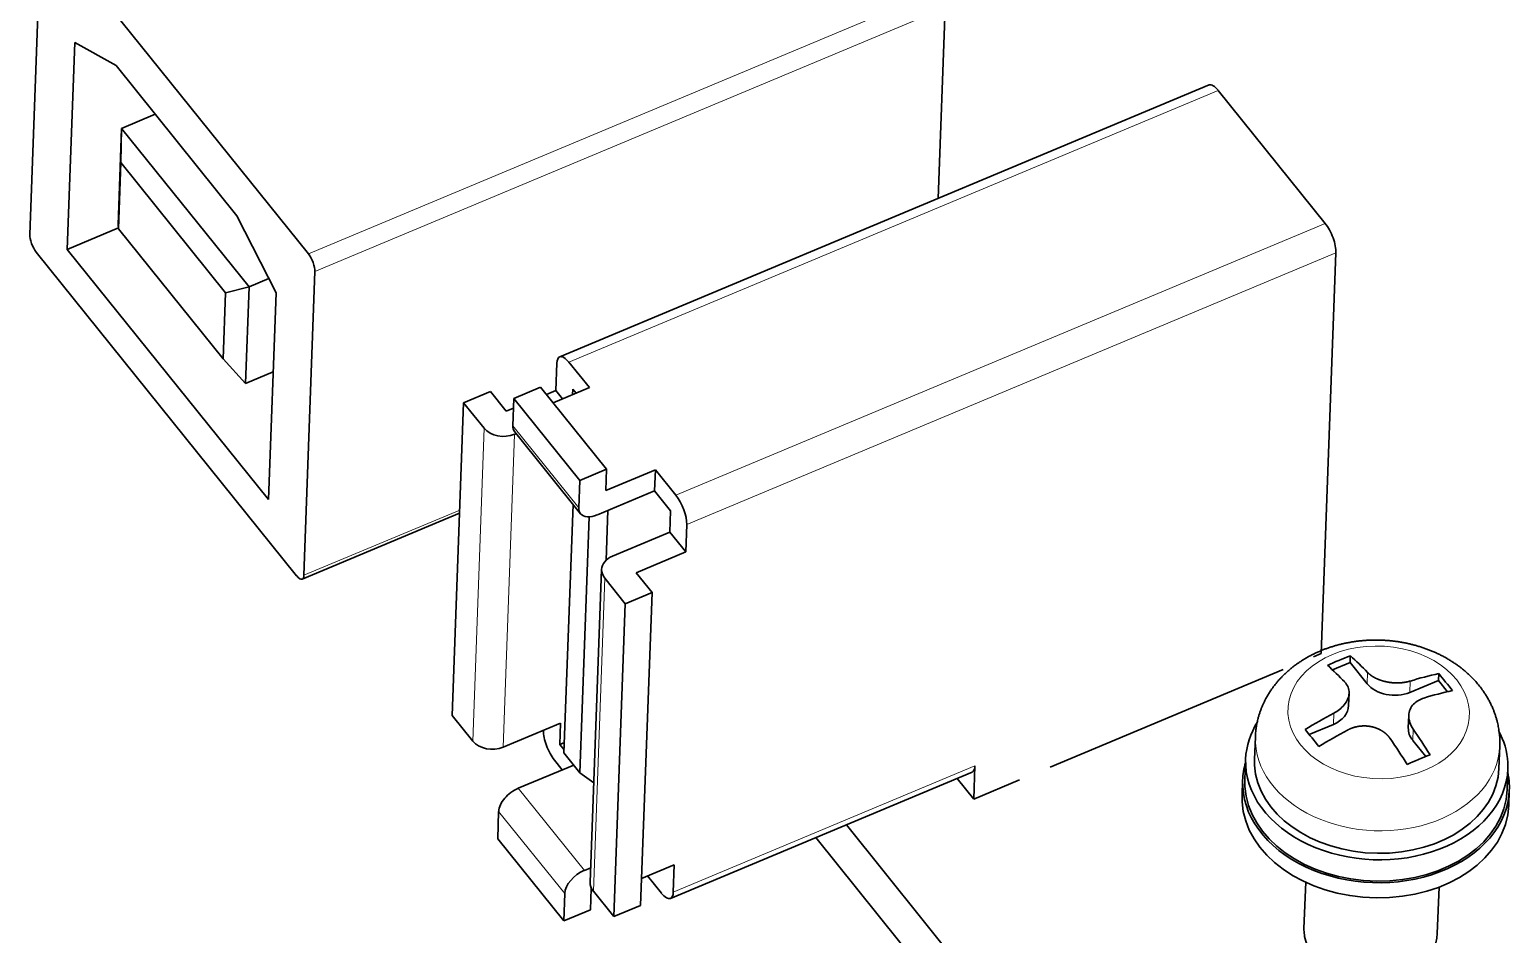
# Model space of a CAD drawing. Extents: x 23 to 417, y 3 to 294.
# Drawn here: x 315.22 to 321.88, y 65.17 to 69.24 of the extents above; entities that cross this region are included whole.
import ezdxf

# ---------------------------------------------------------------- set-up
doc = ezdxf.new("R2010")
doc.units = 0
doc.layers.get('0').update_dxf_attribs({"lineweight": 13})

# ---------------------------------------------------------------- blocks, each defined once
blk = doc.blocks.new('BLOCK4671')
at = {"color": 7, "lineweight": 35, "ltscale": 0.170767}
for p, q in [((-18.666, -66.774), (-18.416, -59.948)), ((-12.254, -67.609), (-12.504, -74.435))]:
    blk.add_line(p, q, dxfattribs=at)
at = {"color": 7, "lineweight": 35, "ltscale": 0.233549}
for p, q in [((-18.255, -59.934), (-12.4, -67.213)), ((-12.665, -74.449), (-18.52, -67.17))]:
    blk.add_line(p, q, dxfattribs=at)
at = {"color": 7, "lineweight": 13, "ltscale": 0.383996}
for p, q in [((-12.4, -67.213), (1.769, -61.284)), ((-12.254, -67.609), (1.915, -61.679))]:
    blk.add_line(p, q, dxfattribs=at)
at = {"color": 7, "lineweight": 35, "ltscale": 0.107197}
blk.add_line((1.759, -65.964), (1.915, -61.679), dxfattribs=at)
at = {"color": 7, "lineweight": 35, "ltscale": 0.116371}
for p, q in [((-17.822, -67.109), (-17.652, -62.458)), ((-13.127, -68.083), (-13.297, -72.734))]:
    blk.add_line(p, q, dxfattribs=at)
at = {"color": 7, "lineweight": 35, "ltscale": 0.026634}
blk.add_line((-17.652, -62.458), (-16.723, -62.98), dxfattribs=at)
at = {"color": 7, "lineweight": 35, "ltscale": 0.108167}
blk.add_line((-16.723, -62.98), (-14.011, -66.352), dxfattribs=at)
at = {"color": 7, "lineweight": 35, "ltscale": 0.395632}
blk.add_line((-6.749, -69.525), (7.85, -63.415), dxfattribs=at)
at = {"color": 7, "lineweight": 13, "ltscale": 0.395632}
for p, q in [((-6.543, -69.645), (8.055, -63.535)), ((-4.138, -72.635), (10.461, -66.526)), ((-3.894, -73.295), (10.704, -67.185))]:
    blk.add_line(p, q, dxfattribs=at)
at = {"color": 7, "lineweight": 35, "ltscale": 0.095951}
blk.add_line((10.461, -66.526), (8.055, -63.535), dxfattribs=at)
at = {"color": 7, "lineweight": 35, "ltscale": 0.020532}
blk.add_line((-16.602, -64.389), (-15.845, -64.072), dxfattribs=at)
at = {"color": 7, "lineweight": 35, "ltscale": 0.054304}
for p, q in [((-16.602, -64.389), (-16.682, -66.56)), ((-13.736, -67.952), (-13.816, -70.123))]:
    blk.add_line(p, q, dxfattribs=at)
at = {"color": 7, "lineweight": 35, "ltscale": 0.019185}
blk.add_line((-16.602, -64.389), (-16.617, -65.156), dxfattribs=at)
at = {"color": 7, "lineweight": 35, "ltscale": 0.114325}
blk.add_line((-13.736, -67.952), (-16.602, -64.389), dxfattribs=at)
at = {"color": 7, "lineweight": 35, "ltscale": 0.037227}
for p, q in [((-16.617, -65.156), (-16.671, -66.645)), ((-14.262, -68.083), (-14.317, -69.572))]:
    blk.add_line(p, q, dxfattribs=at)
at = {"color": 7, "lineweight": 35, "ltscale": 0.09391}
for p, q in [((-14.262, -68.083), (-16.617, -65.156)), ((-14.317, -69.572), (-16.671, -66.645))]:
    blk.add_line(p, q, dxfattribs=at)
at = {"color": 7, "lineweight": 35, "ltscale": 0.048598}
blk.add_line((-14.011, -66.352), (-13.127, -68.083), dxfattribs=at)
at = {"color": 7, "lineweight": 35, "ltscale": 0.031133}
blk.add_line((-17.822, -67.109), (-16.673, -66.629), dxfattribs=at)
at = {"color": 7, "lineweight": 35, "ltscale": 0.002134}
blk.add_line((-16.682, -66.56), (-16.671, -66.645), dxfattribs=at)
at = {"color": 7, "lineweight": 35, "ltscale": 0.18047}
blk.add_line((-17.822, -67.109), (-13.297, -72.734), dxfattribs=at)
at = {"color": 7, "lineweight": 35, "ltscale": 0.225413}
blk.add_line((10.374, -76.196), (10.704, -67.185), dxfattribs=at)
at = {"color": 7, "lineweight": 35, "ltscale": 0.012115}
blk.add_line((-13.736, -67.952), (-13.289, -67.765), dxfattribs=at)
at = {"color": 7, "lineweight": 35, "ltscale": 0.013552}
blk.add_line((-13.736, -67.952), (-14.262, -68.083), dxfattribs=at)
at = {"color": 7, "lineweight": 35, "ltscale": 0.01863}
blk.add_line((-13.816, -70.123), (-14.317, -69.572), dxfattribs=at)
at = {"color": 7, "lineweight": 35, "ltscale": 0.016896}
blk.add_line((-13.816, -70.123), (-13.192, -69.862), dxfattribs=at)
at = {"color": 7, "lineweight": 35, "ltscale": 0.015369}
for p, q in [((-6.834, -70.282), (-6.812, -69.668)), ((-7.783, -70.458), (-7.805, -71.073)), ((-6.321, -72.918), (-6.298, -72.303)), ((-3.894, -73.295), (-3.917, -73.909)), ((-8.123, -79.742), (-8.145, -80.356)), ((-4.174, -80.94), (-4.197, -81.554)), ((-6.661, -82.201), (-6.638, -81.587))]:
    blk.add_line(p, q, dxfattribs=at)
at = {"color": 7, "lineweight": 35, "ltscale": 0.018374}
for p, q in [((-6.543, -69.645), (-6.083, -70.217)), ((-8.449, -71.128), (-8.91, -70.555)), ((-4.598, -72.063), (-4.138, -72.635)), ((-5.276, -75.073), (-5.737, -74.501)), ((-9.167, -77.586), (-8.707, -78.159)), ((-5.994, -81.531), (-5.534, -82.104))]:
    blk.add_line(p, q, dxfattribs=at)
at = {"color": 7, "lineweight": 35, "ltscale": 0.016291}
for p, q in [((-7.783, -70.458), (-7.182, -70.207)), ((-8.91, -70.555), (-8.309, -70.304)), ((-6.298, -72.303), (-5.697, -72.052)), ((-5.276, -75.073), (-4.675, -74.822)), ((-5.534, -82.104), (-4.932, -81.853)), ((-6.661, -82.201), (-6.06, -81.95))]:
    blk.add_line(p, q, dxfattribs=at)
at = {"color": 7, "lineweight": 35, "ltscale": 0.059204}
for p, q in [((-5.697, -72.052), (-7.182, -70.207)), ((-6.298, -72.303), (-7.783, -70.458)), ((-6.281, -73.052), (-7.765, -71.206)), ((-8.145, -80.356), (-6.661, -82.201))]:
    blk.add_line(p, q, dxfattribs=at)
at = {"color": 7, "lineweight": 35, "ltscale": 0.014291}
for p, q in [((-7.951, -70.749), (-8.309, -70.304)), ((-4.258, -72.986), (-4.616, -72.54)), ((-3.917, -73.909), (-4.275, -73.464)), ((-4.675, -74.822), (-5.033, -74.376)), ((-6.654, -78.428), (-6.296, -78.873))]:
    blk.add_line(p, q, dxfattribs=at)
at = {"color": 7, "lineweight": 35, "ltscale": 0.005811}
blk.add_line((-7.049, -70.372), (-6.834, -70.282), dxfattribs=at)
at = {"color": 7, "lineweight": 35, "ltscale": 0.022107}
blk.add_line((-6.898, -70.559), (-6.083, -70.217), dxfattribs=at)
at = {"color": 7, "lineweight": 35, "ltscale": 0.005994}
blk.add_line((-6.684, -70.469), (-6.834, -70.282), dxfattribs=at)
at = {"color": 7, "lineweight": 35, "ltscale": 0.003172}
blk.add_line((-6.458, -70.25), (-6.463, -70.376), dxfattribs=at)
at = {"color": 7, "lineweight": 35, "ltscale": 0.002997}
blk.add_line((-6.383, -70.343), (-6.458, -70.25), dxfattribs=at)
at = {"color": 7, "lineweight": 35, "ltscale": 0.17589}
for p, q in [((-8.91, -70.555), (-9.167, -77.586)), ((-5.807, -74.303), (-6.064, -81.333)), ((-4.932, -81.853), (-4.675, -74.822)), ((-5.534, -82.104), (-5.276, -75.073))]:
    blk.add_line(p, q, dxfattribs=at)
at = {"color": 7, "lineweight": 35, "ltscale": 0.004328}
blk.add_line((-7.951, -70.749), (-7.791, -70.682), dxfattribs=at)
at = {"color": 7, "lineweight": 13, "ltscale": 0.17589}
for p, q in [((-8.449, -71.128), (-8.707, -78.159)), ((-7.764, -71.267), (-8.022, -78.297)), ((-5.737, -74.501), (-5.994, -81.531))]:
    blk.add_line(p, q, dxfattribs=at)
at = {"color": 7, "lineweight": 13, "ltscale": 0.059204}
for p, q in [((-6.321, -72.918), (-7.805, -71.073)), ((-6.196, -81.066), (-7.681, -79.221)), ((-6.638, -81.587), (-8.123, -79.742))]:
    blk.add_line(p, q, dxfattribs=at)
at = {"color": 7, "lineweight": 35, "ltscale": 0.000956916}
blk.add_line((-7.764, -71.267), (-7.729, -71.252), dxfattribs=at)
at = {"color": 7, "lineweight": 35, "ltscale": 0.011954}
for p, q in [((-5.715, -72.53), (-5.697, -72.052)), ((-4.616, -72.54), (-4.598, -72.063)), ((-4.275, -73.464), (-4.258, -72.986)), ((-6.733, -77.758), (-6.751, -78.236)), ((-6.06, -81.95), (-6.042, -81.472))]:
    blk.add_line(p, q, dxfattribs=at)
at = {"color": 7, "lineweight": 35, "ltscale": 0.030254}
for p, q in [((-5.715, -72.53), (-4.598, -72.063)), ((-5.033, -74.376), (-3.917, -73.909))]:
    blk.add_line(p, q, dxfattribs=at)
at = {"color": 7, "lineweight": 35, "ltscale": 0.139733}
blk.add_line((-6.45, -72.842), (-6.654, -78.428), dxfattribs=at)
at = {"color": 7, "lineweight": 35, "ltscale": 0.034909}
for p, q in [((-5.904, -73.079), (-4.616, -72.54)), ((-5.563, -74.003), (-4.275, -73.464)), ((-8.022, -78.297), (-6.733, -77.758))]:
    blk.add_line(p, q, dxfattribs=at)
at = {"color": 7, "lineweight": 35, "ltscale": 0.095947}
blk.add_line((-12.541, -74.521), (-9.001, -73.039), dxfattribs=at)
at = {"color": 7, "lineweight": 13, "ltscale": 0.094995}
blk.add_line((-12.504, -74.435), (-8.998, -72.968), dxfattribs=at)
at = {"color": 7, "lineweight": 35, "ltscale": 0.143834}
blk.add_line((-6.296, -78.873), (-6.085, -73.123), dxfattribs=at)
at = {"color": 7, "lineweight": 35, "ltscale": 0.027883}
blk.add_line((-5.707, -74.094), (-5.666, -72.98), dxfattribs=at)
at = {"color": 7, "lineweight": 35, "ltscale": 0.004654}
blk.add_line((10.202, -76.268), (10.374, -76.196), dxfattribs=at)
at = {"color": 7, "lineweight": 35, "ltscale": 0.141962}
blk.add_line((4.277, -78.747), (9.515, -76.555), dxfattribs=at)
at = {"color": 7, "lineweight": 35, "ltscale": 0.000243426}
blk.add_line((-7.114, -77.927), (-7.114, -77.918), dxfattribs=at)
at = {"color": 7, "lineweight": 35, "ltscale": 0.002856}
blk.add_line((-6.646, -78.192), (-6.751, -78.236), dxfattribs=at)
at = {"color": 7, "lineweight": 35, "ltscale": 0.003958}
blk.add_line((-6.751, -78.236), (-6.652, -78.36), dxfattribs=at)
at = {"color": 7, "lineweight": 35, "ltscale": 0.033749}
blk.add_line((-7.681, -79.221), (-6.435, -78.7), dxfattribs=at)
at = {"color": 7, "lineweight": 35, "ltscale": 0.00708}
blk.add_line((-6.693, -78.807), (-6.871, -78.587), dxfattribs=at)
at = {"color": 7, "lineweight": 35, "ltscale": 0.183852}
blk.add_line((-4.26, -81.697), (2.524, -78.858), dxfattribs=at)
at = {"color": 7, "lineweight": 13, "ltscale": 0.183852}
blk.add_line((-4.197, -81.554), (2.587, -78.715), dxfattribs=at)
at = {"color": 7, "lineweight": 35, "ltscale": 0.018784}
blk.add_line((2.587, -78.715), (2.56, -79.466), dxfattribs=at)
at = {"color": 7, "lineweight": 35, "ltscale": 0.009622}
blk.add_line((-6.296, -78.873), (-5.983, -79.096), dxfattribs=at)
at = {"color": 7, "lineweight": 35, "ltscale": 0.014945}
blk.add_line((2.185, -79), (2.56, -79.466), dxfattribs=at)
at = {"color": 7, "lineweight": 35, "ltscale": 0.027927}
blk.add_line((2.56, -79.466), (3.59, -79.035), dxfattribs=at)
at = {"color": 7, "lineweight": 35, "ltscale": 0.453742}
blk.add_line((11.07, -94.185), (-0.305, -80.042), dxfattribs=at)
at = {"color": 7, "lineweight": 35, "ltscale": 0.479557}
blk.add_line((11.03, -95.277), (-0.993, -80.33), dxfattribs=at)
at = {"color": 7, "lineweight": 35, "ltscale": 0.003903}
blk.add_line((-6.196, -81.066), (-6.052, -81.006), dxfattribs=at)
at = {"color": 7, "lineweight": 35, "ltscale": 0.019945}
blk.add_line((-4.91, -81.248), (-4.174, -80.94), dxfattribs=at)
at = {"color": 7, "lineweight": 35, "ltscale": 0.01238}
blk.add_line((-4.465, -81.577), (-4.776, -81.192), dxfattribs=at)
at = {"color": 7, "lineweight": 35}
for centre, major_axis, ratio, start_param, end_param in [((8.043, -63.876), (0.193, -0.461), 0.365278, 2.239593, 3.141631), ((10.448, -66.867), (0.193, -0.461), 0.365278, 0.668796, 2.239593), ((-18.512, -66.965), (-0.116, 0.277), 0.365278, 0.668796, 2.239593), ((-12.407, -67.418), (-0.116, 0.277), 0.365278, 3.810389, 5.381185), ((-6.556, -69.986), (-0.193, 0.461), 0.365278, 0.000039, 0.668796), ((-6.556, -69.986), (-0.193, 0.461), 0.365278, 5.381185, 6.283224), ((-8.02, -70.948), (-0.5, 0.018), 0.730354, 0.564224, 2.13502), ((-7.376, -70.893), (-0.39, -0.313), 0.577196, 5.819427, 6.283231), ((-4.15, -72.977), (-0.193, 0.461), 0.365278, 3.810389, 5.381185), ((-5.892, -72.738), (0.39, 0.313), 0.577196, 2.677834, 3.141638), ((-5.892, -72.738), (0.39, 0.313), 0.577196, 3.141638, 4.24863), ((-5.307, -74.321), (-0.5, 0.018), 0.730354, 5.276613, 6.283206), ((-12.657, -74.244), (-0.116, 0.277), 0.365278, 2.239593, 3.141631), ((-12.657, -74.244), (-0.116, 0.277), 0.365278, 3.141631, 3.810389), ((-5.307, -74.321), (-0.5, 0.018), 0.730354, 0.00002, 0.564224), ((-8.277, -77.979), (0.5, -0.018), 0.730354, 3.705817, 5.276613), ((-6.858, -78.245), (-0.193, 0.461), 0.365278, 0.668796, 2.239593), ((2.331, -78.397), (0.193, -0.461), 0.365278, 0.000039, 0.668796), ((-7.693, -79.562), (-0.39, -0.313), 0.577196, 4.24863, 5.819427), ((-6.209, -81.407), (0.39, 0.313), 0.577196, 1.107038, 2.677834), ((-5.565, -81.352), (0.5, -0.018), 0.730354, 3.141613, 3.705817), ((-4.453, -81.236), (-0.193, 0.461), 0.365278, 2.239593, 3.141631), ((-4.453, -81.236), (-0.193, 0.461), 0.365278, 3.141631, 3.810389)]:
    blk.add_ellipse(centre, major_axis=major_axis, ratio=ratio, start_param=start_param, end_param=end_param, dxfattribs=at)
blk = doc.blocks.new('BLOCK4690')
at = {"color": 7, "lineweight": 35, "ltscale": 0.010782}
blk.add_line((10.518, -86.827), (10.12, -86.993), dxfattribs=at)
at = {"color": 7, "lineweight": 35, "ltscale": 0.003776}
blk.add_line((10.518, -86.827), (10.523, -86.676), dxfattribs=at)
at = {"color": 7, "lineweight": 35, "ltscale": 0.015311}
blk.add_line((10.518, -86.827), (10.902, -87.304), dxfattribs=at)
at = {"color": 7, "lineweight": 13, "ltscale": 0.006348}
for p, q in [((10.902, -87.304), (10.911, -87.05)), ((11.861, -87.498), (11.87, -87.244)), ((10.144, -88.217), (10.153, -87.963)), ((11.925, -88.577), (11.935, -88.323))]:
    blk.add_line(p, q, dxfattribs=at)
at = {"color": 7, "lineweight": 35, "ltscale": 0.003775}
blk.add_line((12.505, -87.228), (12.511, -87.077), dxfattribs=at)
at = {"color": 7, "lineweight": 35, "ltscale": 0.017455}
blk.add_line((12.505, -87.228), (11.861, -87.498), dxfattribs=at)
at = {"color": 7, "lineweight": 35, "ltscale": 0.008175}
blk.add_line((12.505, -87.228), (12.71, -87.483), dxfattribs=at)
at = {"color": 7, "lineweight": 35, "ltscale": 0.007001}
blk.add_line((10.495, -87.517), (10.485, -87.797), dxfattribs=at)
at = {"color": 7, "lineweight": 35, "ltscale": 0.007003}
blk.add_line((11.837, -88.019), (11.827, -88.299), dxfattribs=at)
at = {"color": 7, "lineweight": 35, "ltscale": 0.012622}
for p, q in [((8.388, -88.501), (8.369, -89.005)), ((13.884, -88.702), (13.865, -89.207))]:
    blk.add_line(p, q, dxfattribs=at)
at = {"color": 7, "lineweight": 35, "ltscale": 0.014817}
blk.add_line((10.144, -88.217), (9.597, -88.445), dxfattribs=at)
at = {"color": 7, "lineweight": 35, "ltscale": 0.011679}
blk.add_line((11.925, -88.577), (12.218, -88.941), dxfattribs=at)
at = {"color": 7, "lineweight": 35, "ltscale": 0.011954}
for p, q in [((8.169, -88.998), (8.152, -89.476)), ((14.065, -89.214), (14.048, -89.692))]:
    blk.add_line(p, q, dxfattribs=at)
at = {"color": 7, "lineweight": 35, "ltscale": 0.008538}
for p, q in [((8.102, -89.474), (8.089, -89.815)), ((14.098, -89.694), (14.085, -90.035))]:
    blk.add_line(p, q, dxfattribs=at)
at = {"color": 7, "lineweight": 35, "ltscale": 0.025992}
for p, q in [((9.519, -91.767), (9.481, -92.806)), ((12.517, -91.876), (12.479, -92.915))]:
    blk.add_line(p, q, dxfattribs=at)
at = {"color": 7, "lineweight": 35}
for centre, radius, start, end in [((13.921, -95.516), 9.471, 111.0225, 114.4018), ((6.07, -91.672), 6.693, 43.6729, 48.288), ((5.555, -91.887), 6.693, 43.6729, 48.288), ((14.165, -94.739), 7.838, 102.1822, 107.0202), ((4.795, -93.597), 10.101, 37.4171, 40.1965), ((10.156, -87.507), 0.34, 358.2673, 45.0784), ((14.472, -95.121), 7.838, 102.1822, 107.0202), ((9.803, -87.278), 0.769, 297.1022, 319.3484), ((10.057, -87.485), 0.441, 318.2217, 355.8076), ((12.225, -88.033), 0.388, 135.8387, 177.95), ((12.321, -88.133), 0.527, 105.7482, 135.2544), ((15.45, -97.927), 11.284, 117.9947, 121.7893), ((12.341, -88.023), 0.505, 179.5781, 216.3968), ((1.79, -94.854), 10.101, 37.4171, 40.1965), ((15.757, -98.309), 11.284, 117.9947, 121.7893), ((0.207, -96.421), 14.252, 31.838, 34.6263), ((-0.308, -96.637), 14.252, 31.838, 34.6263), ((11.95, -88.631), 1.935, 357.9034, 2.9368), ((15.712, -97.743), 9.471, 111.0225, 114.4018)]:
    blk.add_arc(centre, radius, start, end, dxfattribs=at)
at = {"color": 7, "lineweight": 13}
for centre, major_axis, start_param, end_param in [((11.16, -87.949), (-2.04, 0.075), 3.205817, 9.489002), ((11.136, -88.602), (-2.748, 0.101), 6.283179, 9.424772)]:
    blk.add_ellipse(centre, major_axis=major_axis, ratio=0.730354, start_param=start_param, end_param=end_param, dxfattribs=at)
at = {"color": 7, "lineweight": 35}
for centre, major_axis, start_param, end_param in [((11.503, -87.052), (-0.7, 0.026), 0.564224, 2.13502), ((9.785, -87.771), (-0.7, 0.026), 2.13502, 3.141613), ((11.117, -89.106), (-2.948, 0.108), 5.878295, 6.283179), ((12.527, -88.325), (-0.7, 0.026), 0.00002, 0.564224), ((11.117, -89.106), (-2.948, 0.108), 3.205817, 3.546569), ((11.1, -89.584), (-2.998, 0.11), 6.100931, 6.283179), ((11.117, -89.106), (-2.948, 0.108), 6.283179, 9.424772), ((11.117, -89.106), (-2.748, 0.101), 6.283179, 6.347409), ((11.117, -89.106), (-2.748, 0.101), 0.064224, 3.141586), ((11.117, -89.106), (-2.948, 0.108), 3.141586, 3.205817), ((11.1, -89.584), (-2.998, 0.11), 6.283179, 9.424772), ((11.1, -89.584), (-2.948, 0.108), 6.283179, 6.347409), ((11.1, -89.584), (-2.998, 0.11), 3.205817, 3.324448), ((11.087, -89.925), (-2.998, 0.11), 6.283179, 6.347409), ((11.1, -89.584), (-2.948, 0.108), 0.064224, 3.141586), ((11.1, -89.584), (-2.998, 0.11), 3.141586, 3.205817), ((11.087, -89.925), (-2.998, 0.11), 0.064224, 3.141586), ((10.98, -92.86), (-1.499, 0.055), 6.283179, 6.347409), ((10.98, -92.86), (-1.499, 0.055), 0.064224, 3.141586)]:
    blk.add_ellipse(centre, major_axis=major_axis, ratio=0.730354, start_param=start_param, end_param=end_param, dxfattribs=at)
for points, degree, knots in [([(13.883, -88.532), (13.881, -88.493), (13.874, -88.415), (13.857, -88.296), (13.836, -88.193), (13.813, -88.103), (13.791, -88.031), (13.767, -87.96), (13.742, -87.896), (13.714, -87.829), (13.682, -87.76), (13.642, -87.682), (13.599, -87.605), (13.554, -87.533), (13.498, -87.45), (13.429, -87.358), (13.353, -87.268), (13.284, -87.193), (13.224, -87.132), (13.161, -87.073), (13.097, -87.017), (13.032, -86.963), (12.965, -86.912), (12.896, -86.863), (12.826, -86.816), (12.755, -86.771), (12.682, -86.728), (12.608, -86.688), (12.533, -86.649), (12.456, -86.613), (12.378, -86.578), (12.3, -86.546), (12.221, -86.517), (12.141, -86.489), (12.061, -86.464), (11.98, -86.44), (11.899, -86.419), (11.816, -86.4), (11.734, -86.383), (11.65, -86.368), (11.567, -86.355), (11.483, -86.345), (11.398, -86.336), (11.314, -86.329), (11.229, -86.325), (11.145, -86.323), (11.06, -86.323), (10.975, -86.324), (10.891, -86.328), (10.806, -86.335), (10.722, -86.343), (10.638, -86.353), (10.553, -86.366), (10.466, -86.382), (10.379, -86.4), (10.292, -86.42), (10.209, -86.442), (10.13, -86.465), (10.054, -86.49), (9.978, -86.516), (9.902, -86.545), (9.826, -86.577), (9.749, -86.612), (9.673, -86.648), (9.596, -86.688), (9.52, -86.731), (9.444, -86.777), (9.369, -86.826), (9.298, -86.876), (9.231, -86.926), (9.168, -86.977), (9.107, -87.03), (9.05, -87.082), (8.997, -87.135), (8.947, -87.187), (8.899, -87.24), (8.856, -87.292), (8.811, -87.348), (8.764, -87.411), (8.715, -87.483), (8.669, -87.558), (8.627, -87.63), (8.592, -87.699), (8.561, -87.764), (8.533, -87.829), (8.508, -87.894), (8.484, -87.961), (8.463, -88.03), (8.441, -88.112), (8.42, -88.205), (8.404, -88.307), (8.393, -88.405), (8.389, -88.469), (8.388, -88.501)], 3, [0, 0, 0, 0, 0.117201, 0.234474, 0.359961, 0.435336, 0.510771, 0.586273, 0.661845, 0.715914, 0.803385, 0.890976, 0.978692, 1.066536, 1.145524, 1.278638, 1.412106, 1.497826, 1.583705, 1.669748, 1.755957, 1.839896, 1.923996, 2.008264, 2.092704, 2.176905, 2.261277, 2.345817, 2.430517, 2.515223, 2.600081, 2.685093, 2.770243, 2.854033, 2.937942, 3.021969, 3.106109, 3.190584, 3.275153, 3.3598, 3.444515, 3.529145, 3.613818, 3.698519, 3.783235, 3.867949, 3.952651, 4.037328, 4.121965, 4.206682, 4.291334, 4.375911, 4.460396, 4.549777, 4.639034, 4.728156, 4.817139, 4.897055, 4.976845, 5.056501, 5.136024, 5.220715, 5.305246, 5.389609, 5.473803, 5.563336, 5.652678, 5.74183, 5.830798, 5.911843, 5.992741, 6.073493, 6.154104, 6.226029, 6.297847, 6.369562, 6.441177, 6.499419, 6.587185, 6.674822, 6.762332, 6.84972, 6.924847, 6.99507, 7.065232, 7.135337, 7.205387, 7.278836, 7.352237, 7.458746, 7.565195, 7.660941, 7.756665, 7.756665, 7.756665, 7.756665]), ([(11.87, -87.244), (11.823, -87.258), (11.785, -87.266), (11.753, -87.272), (11.663, -87.285), (11.599, -87.287), (11.561, -87.287), (11.454, -87.283), (11.368, -87.27), (11.316, -87.259), (11.234, -87.239), (11.14, -87.202), (11.112, -87.19), (11.068, -87.169), (11.015, -87.136), (11.005, -87.128), (10.982, -87.113), (10.957, -87.093), (10.945, -87.083), (10.93, -87.069), (10.914, -87.053), (10.913, -87.052), (10.912, -87.051), (10.911, -87.05)], 5, [0, 0, 0, 0, 0, 0, 0.70424, 0.70424, 0.70424, 2.163758, 2.163758, 2.163758, 5.051551, 5.051551, 5.051551, 6.528882, 6.528882, 6.528882, 6.889033, 6.889033, 6.889033, 7.249184, 7.249184, 7.249184, 7.273808, 7.273808, 7.273808, 7.273808, 7.273808, 7.273808]), ([(10.46, -88.345), (10.504, -88.321), (10.54, -88.307), (10.571, -88.296), (10.661, -88.268), (10.726, -88.259), (10.764, -88.255), (10.873, -88.249), (10.959, -88.26), (11.011, -88.27), (11.094, -88.292), (11.186, -88.335), (11.214, -88.351), (11.266, -88.381), (11.329, -88.434), (11.352, -88.456), (11.379, -88.483), (11.41, -88.525), (11.413, -88.529), (11.416, -88.534), (11.42, -88.538)], 5, [0, 0, 0, 0, 0, 0, 0.649957, 0.649957, 0.649957, 2.110571, 2.110571, 2.110571, 4.999553, 4.999553, 4.999553, 6.467536, 6.467536, 6.467536, 7.187722, 7.187722, 7.187722, 7.269131, 7.269131, 7.269131, 7.269131, 7.269131, 7.269131])]:
    blk.add_open_spline(points, degree=degree, knots=knots, dxfattribs=at)

msp = doc.modelspace()

# ---------------------------------------------------------------- block references
at = {"lineweight": 0, "xscale": 0.2, "yscale": 0.2, "zscale": 0.2}
for name, p in [('BLOCK4690', (319.0553, 83.7556)), ('BLOCK4671', (318.9545, 81.6691))]:
    msp.add_blockref(name, p, dxfattribs=at)

doc.saveas('drawing.dxf')
